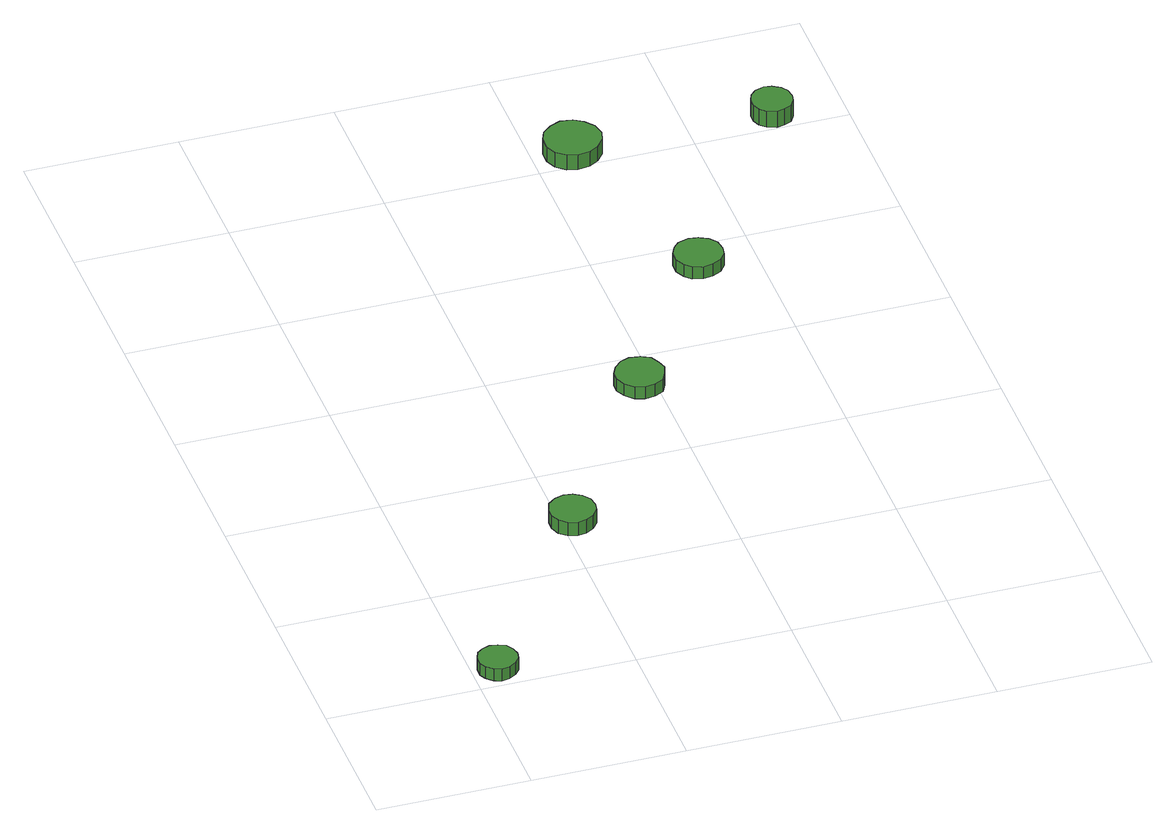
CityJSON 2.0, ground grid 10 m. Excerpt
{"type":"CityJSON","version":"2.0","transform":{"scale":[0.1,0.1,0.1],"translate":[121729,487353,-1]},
"CityObjects":{
"tree1":{"type":"SolitaryVegetationObject","attributes":{"function":"something"},"geometry":[{"type":"MultiSurface","lod":"1","boundaries":[[[0,1,2,3,4,5,6,7,8,9,10,11,12,13,14]],[[15,16,17,18,19,20,21,22,23,24,25,26,27,28,29]],[[0,29,28,1]],[[1,28,27,2]],[[2,27,26,3]],[[3,26,25,4]],[[4,25,24,5]],[[5,24,23,6]],[[6,23,22,7]],[[7,22,21,8]],[[8,21,20,9]],[[9,20,19,10]],[[10,19,18,11]],[[11,18,17,12]],[[12,17,16,13]],[[13,16,15,14]],[[14,15,29,0]]]}]},
"tree2":{"type":"SolitaryVegetationObject","attributes":{"function":"something"},"geometry":[{"type":"MultiSurface","lod":"1","boundaries":[[[30,31,32,33,34,35,36,37,38,39,40,41,42,43,44]],[[45,46,47,48,49,50,51,52,53,54,55,56,57,58,59]],[[30,59,58,31]],[[31,58,57,32]],[[32,57,56,33]],[[33,56,55,34]],[[34,55,54,35]],[[35,54,53,36]],[[36,53,52,37]],[[37,52,51,38]],[[38,51,50,39]],[[39,50,49,40]],[[40,49,48,41]],[[41,48,47,42]],[[42,47,46,43]],[[43,46,45,44]],[[44,45,59,30]]]}]},
"tree3":{"type":"SolitaryVegetationObject","attributes":{"function":"something"},"geometry":[{"type":"MultiSurface","lod":"1","boundaries":[[[60,61,62,63,64,65,66,67,68,69,70,71,72,73,74]],[[75,76,77,78,79,80,81,82,83,84,85,86,87,88,89]],[[60,89,88,61]],[[61,88,87,62]],[[62,87,86,63]],[[63,86,85,64]],[[64,85,84,65]],[[65,84,83,66]],[[66,83,82,67]],[[67,82,81,68]],[[68,81,80,69]],[[69,80,79,70]],[[70,79,78,71]],[[71,78,77,72]],[[72,77,76,73]],[[73,76,75,74]],[[74,75,89,60]]]}]},
"tree4":{"type":"SolitaryVegetationObject","attributes":{"function":"something"},"geometry":[{"type":"MultiSurface","lod":"1","boundaries":[[[90,91,92,93,94,95,96,97,98,99,100,101,102,103,104]],[[105,106,107,108,109,110,111,112,113,114,115,116,117,118,119]],[[90,119,118,91]],[[91,118,117,92]],[[92,117,116,93]],[[93,116,115,94]],[[94,115,114,95]],[[95,114,113,96]],[[96,113,112,97]],[[97,112,111,98]],[[98,111,110,99]],[[99,110,109,100]],[[100,109,108,101]],[[101,108,107,102]],[[102,107,106,103]],[[103,106,105,104]],[[104,105,119,90]]]}]},
"tree5":{"type":"SolitaryVegetationObject","attributes":{"function":"something"},"geometry":[{"type":"MultiSurface","lod":"1","boundaries":[[[120,121,122,123,124,125,126,127,128,129,130,131,132,133,134]],[[135,136,137,138,139,140,141,142,143,144,145,146,147,148,149]],[[120,149,148,121]],[[121,148,147,122]],[[122,147,146,123]],[[123,146,145,124]],[[124,145,144,125]],[[125,144,143,126]],[[126,143,142,127]],[[127,142,141,128]],[[128,141,140,129]],[[129,140,139,130]],[[130,139,138,131]],[[131,138,137,132]],[[132,137,136,133]],[[133,136,135,134]],[[134,135,149,120]]]}]},
"tree6":{"type":"SolitaryVegetationObject","attributes":{"function":"something"},"geometry":[{"type":"MultiSurface","lod":"1","boundaries":[[[150,151,152,153,154,155,156,157,158,159,160,161,162,163,164]],[[165,166,167,168,169,170,171,172,173,174,175,176,177,178,179]],[[150,179,178,151]],[[151,178,177,152]],[[152,177,176,153]],[[153,176,175,154]],[[154,175,174,155]],[[155,174,173,156]],[[156,173,172,157]],[[157,172,171,158]],[[158,171,170,159]],[[159,170,169,160]],[[160,169,168,161]],[[161,168,167,162]],[[162,167,166,163]],[[163,166,165,164]],[[164,165,179,150]]]}]}
},
"vertices":[
[29,17,15],[28,22,15],[25,27,15],[20,29,15],[15,30,15],[10,28,15],[6,25,15],[4,20,15],[4,14,15],[6,10,15],[10,6,15],[15,4,15],[20,5,15],[25,8,15],[28,12,15],[28,12,6],[25,8,6],[20,5,6],[15,4,6],[10,6,6],[6,10,6],[4,14,6],[4,20,6],[6,25,6],[10,28,6],[15,30,6],[20,29,6],[25,27,6],[28,22,6],[29,17,6],
[122,149,16],[121,155,16],[117,160,16],[112,163,16],[106,164,16],[100,162,16],[95,158,16],[93,152,16],[93,146,16],[95,140,16],[100,136,16],[106,134,16],[112,135,16],[117,138,16],[121,143,16],[121,143,6],[117,138,6],[112,135,6],[106,134,6],[100,136,6],[95,140,6],[93,146,6],[93,152,6],[95,158,6],[100,162,6],[106,164,6],[112,163,6],[117,160,6],[121,155,6],[122,149,6],
[207,273,15],[205,279,15],[202,285,15],[196,288,15],[189,289,15],[183,287,15],[178,282,15],[175,276,15],[175,270,15],[178,264,15],[183,259,15],[189,257,15],[196,258,15],[202,261,15],[205,267,15],[205,267,6],[202,261,6],[196,258,6],[189,257,6],[183,259,6],[178,264,6],[175,270,6],[175,276,6],[178,282,6],[183,287,6],[189,289,6],[196,288,6],[202,285,6],[205,279,6],[207,273,6],
[279,380,15],[278,387,15],[274,392,15],[268,395,15],[262,396,15],[255,394,15],[251,390,15],[248,384,15],[248,377,15],[251,371,15],[255,367,15],[262,365,15],[268,366,15],[274,369,15],[278,374,15],[278,374,6],[274,369,6],[268,366,6],[262,365,6],[255,367,6],[251,371,6],[248,377,6],[248,384,6],[251,390,6],[255,394,6],[262,396,6],[268,395,6],[274,392,6],[278,387,6],[279,380,6],
[245,515,17],[243,523,17],[238,529,17],[232,533,17],[224,534,17],[217,531,17],[211,526,17],[208,519,17],[208,511,17],[211,504,17],[217,499,17],[224,497,17],[232,498,17],[238,502,17],[243,508,17],[243,508,6],[238,502,6],[232,498,6],[224,497,6],[217,499,6],[211,504,6],[208,511,6],[208,519,6],[211,526,6],[217,531,6],[224,534,6],[232,533,6],[238,529,6],[243,523,6],[245,515,6],
[367,513,19],[366,519,19],[363,523,19],[358,526,19],[353,527,19],[347,525,19],[343,521,19],[341,516,19],[341,511,19],[343,506,19],[347,502,19],[353,500,19],[358,501,19],[363,503,19],[366,508,19],[366,508,7],[363,503,7],[358,501,7],[353,500,7],[347,502,7],[343,506,7],[341,511,7],[341,516,7],[343,521,7],[347,525,7],[353,527,7],[358,526,7],[363,523,7],[366,519,7],[367,513,7]
]}
